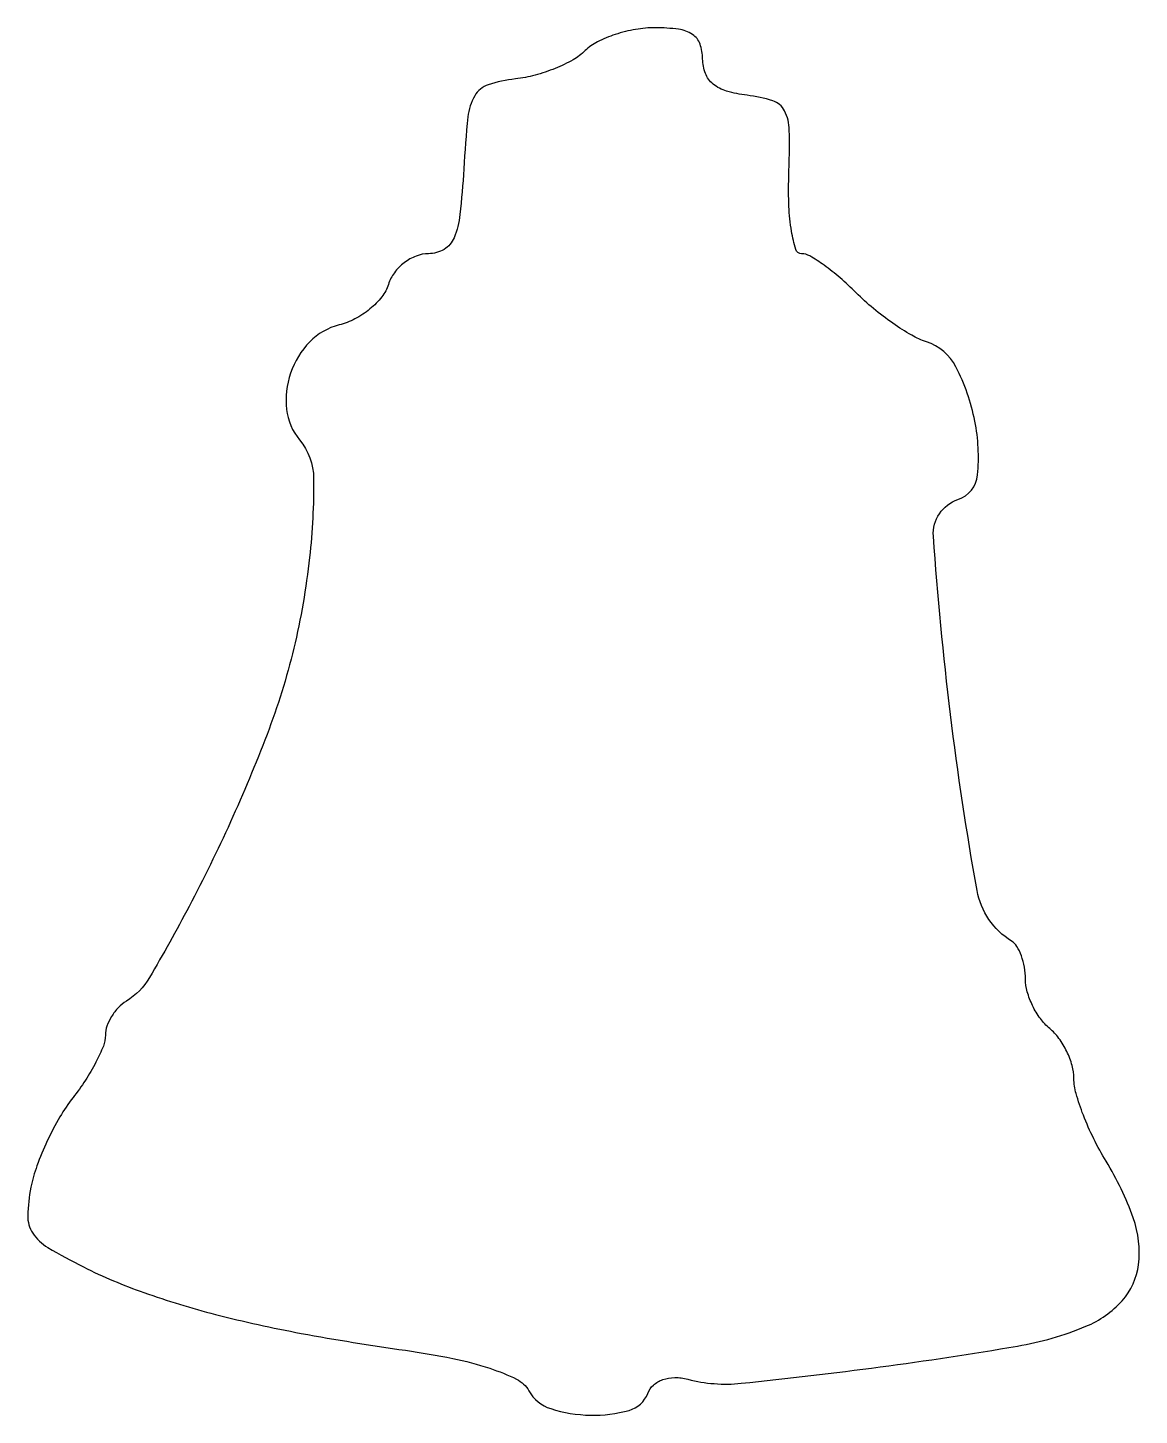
# Model space of a CAD drawing. Extents: x 0.2 to 69, y 0 to 86.
import ezdxf

# ---------------------------------------------------------------- set-up
doc = ezdxf.new("R2010")
doc.units = 0

msp = doc.modelspace()

# ---------------------------------------------------------------- linework, layer by layer
msp.add_lwpolyline([(34.724002, 84.581145, -0.068585), (33.974213, 84.012992, -0.031689), (32.869305, 83.481805, -0.030647), (31.617939, 83.062251, -0.037174), (30.402574, 82.831145, 0.050302), (28.710898, 82.463295, 0.185824), (27.87729, 81.786303, 0.105242), (27.455281, 80.475822, 0.01108), (27.19774, 77.25, -0.012234), (26.96563, 74.424907, -0.072013), (26.59844, 72.988194, -0.159485), (25.980096, 72.269238, -0.136892), (25.015128, 72, 0.092515), (24.251253, 71.857441, 0.071167), (23.509932, 71.441703, 0.069933), (22.903111, 70.825786, 0.082937), (22.531553, 70.099414, -0.090662), (22.121209, 69.326679, -0.053188), (21.386152, 68.576574, -0.050872), (20.460891, 67.960274, -0.060081), (19.479395, 67.584184, 0.139082), (17.65918, 66.536445, 0.110581), (16.465568, 64.597647, 0.111984), (16.221292, 62.355874, 0.145571), (17.028551, 60.465598, -0.17304), (17.897738, 58.084727, -0.029368), (17.645593, 53.180417, -0.03108), (16.666571, 47.552235, -0.033132), (15.010832, 42.211178, -0.014637), (12.744382, 36.791992, -0.014987), (10.181327, 31.557938, -0.01149), (7.726211, 27.151368, -0.122857), (6.302793, 25.70031, 0.065098), (5.804442, 25.29687, 0.052095), (5.382695, 24.749115, 0.053635), (5.09587, 24.147507, 0.084631), (5, 23.585169, -0.095239), (4.870673, 22.912369, -0.024769), (4.409922, 21.905968, -0.024263), (3.760099, 20.790218, -0.022658), (2.991222, 19.71597, 0.034736), (2.177897, 18.519637, 0.022173), (1.395991, 17.029726, 0.022264), (0.756446, 15.493255, 0.038147), (0.381484, 14.15742, 0.043442), (0.186733, 12.403219, 0.15305), (0.496676, 11.32538, 0.112813), (1.432728, 10.43147, 0.018575), (3.640262, 9.223903, 0.031263), (7.387571, 7.635581, 0.021262), (11.818965, 6.284782, 0.017842), (17.131653, 5.109705, 0.010329), (23.588751, 4.058782, -0.015108), (26.51409, 3.553933, -0.029031), (28.813707, 2.94427, -0.034733), (30.473033, 2.268714, -0.152291), (31.232196, 1.549573, 0.190686), (32.586444, 0.446033, 0.071411), (35.046911, 0.038061, 0.073649), (37.442583, 0.339813, 0.237326), (38.595968, 1.389492, -0.120029), (38.950846, 1.902339, -0.097009), (39.529179, 2.243644, -0.08435), (40.268301, 2.371611, -0.064818), (41.082245, 2.268241, 0.089835), (44.386024, 2.014711, 0.007384), (53.004966, 3.030964, 0.009162), (61.503675, 4.31941, 0.056361), (65.75, 5.546835, 0.111727), (67.989794, 7.134109, 0.153818), (69.00362, 9.365274, 0.11709), (68.678724, 12.257606, 0.050679), (66.996262, 15.77417, -0.022393), (66.232178, 17.163743, -0.021678), (65.586402, 18.630984, -0.022192), (65.132561, 19.969537, -0.070746), (65, 20.901725, 0.068298), (64.890097, 21.702562, 0.044558), (64.559375, 22.576365, 0.044217), (64.074158, 23.387197, 0.062692), (63.5, 24, -0.061675), (62.925867, 24.610294, -0.044117), (62.440625, 25.413399, -0.044584), (62.109811, 26.275964, -0.069389), (62, 27.063428, 0.043236), (61.936314, 27.798533, 0.044568), (61.747195, 28.504012, 0.048699), (61.469745, 29.080862, 0.118447), (61.139388, 29.413854, -0.212704), (59.002614, 32.550204, -0.014518), (57.356074, 43.454611, -0.012512), (56.295096, 54.494569, -0.342478), (57.817406, 56.772469, 0.296218), (59.031271, 58.29498, 0.073837), (58.863309, 61.631744, 0.068714), (57.694691, 64.989606, 0.200457), (55.859898, 66.544467, -0.05462), (54.953551, 66.945379, -0.020919), (53.789376, 67.687361, -0.020419), (52.581971, 68.605411, -0.023623), (51.513323, 69.577586, 0.018212), (50.515683, 70.505083, 0.022676), (49.521269, 71.288416, 0.021761), (48.646561, 71.859444, 0.134513), (48.13355, 72, -0.329937), (47.769769, 72.269373, -0.032539), (47.504974, 73.395313, -0.031047), (47.345108, 74.929174, -0.018964), (47.338095, 76.75, 0.01177), (47.368815, 79.666294, 0.115325), (47.075078, 80.853027, 0.200293), (46.340962, 81.475349, 0.048351), (44.75, 81.816422, -0.042097), (43.487266, 82.070686, -0.101063), (42.64647, 82.513006, -0.129053), (42.168355, 83.17099, -0.093191), (42, 84.066422, 0.086878), (41.837889, 84.992359, 0.161536), (41.371353, 85.584938, 0.113918), (40.508104, 85.906607, 0.032469), (39.071429, 86, 0.042614), (37.846067, 85.895376, 0.036295), (36.586336, 85.583211, 0.037874), (35.476834, 85.125613, 0.079795)], format="xyb", close=True)

doc.saveas('drawing.dxf')
